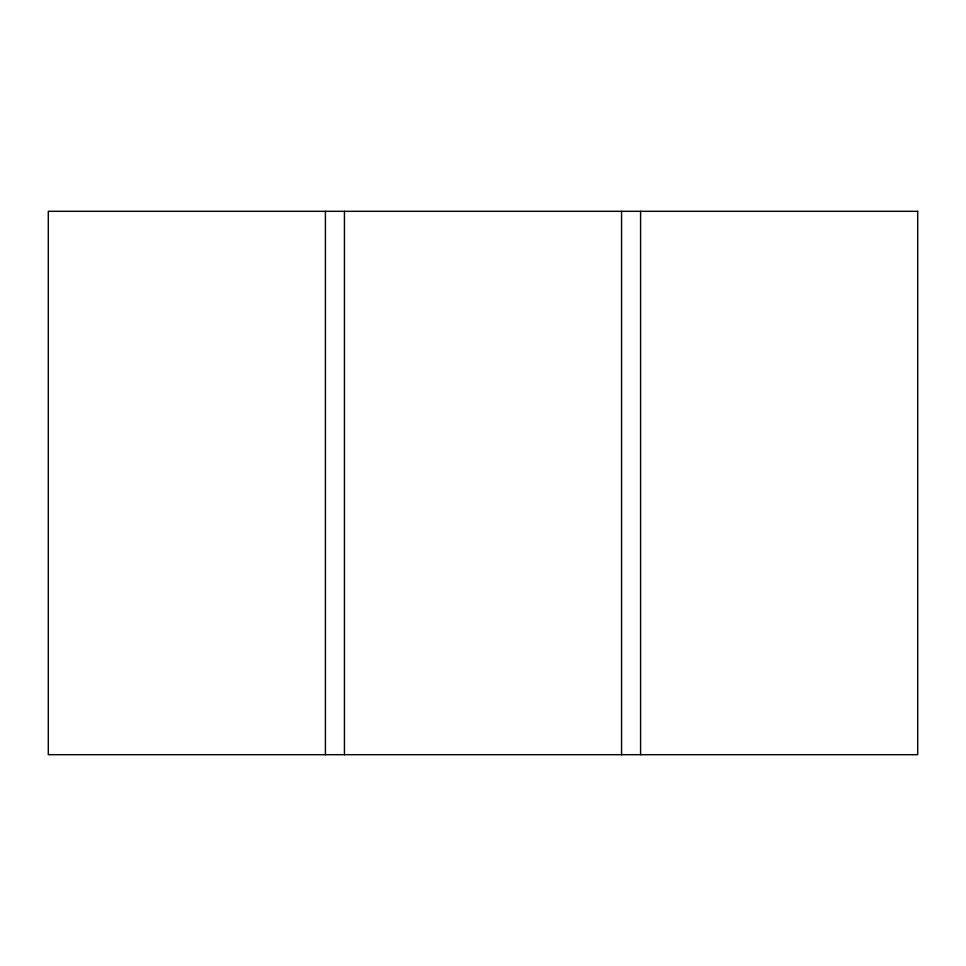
<?xml version="1.0" encoding="UTF-8"?>
<svg xmlns="http://www.w3.org/2000/svg" width="966" height="966" viewBox="0 0 966 966"><rect width="100%" height="100%" fill="white"/><g stroke="black" fill="none" stroke-linecap="round" stroke-linejoin="round"><path stroke-width="1.45" d="M640.579 211.312L640.579 754.688M621.561 211.312L621.561 754.688M344.439 211.312L344.439 754.688M325.421 211.312L325.421 754.688M917.7 211.312L48.3 211.312L48.3 754.688L917.7 754.688L917.7 211.312"/></g></svg>
